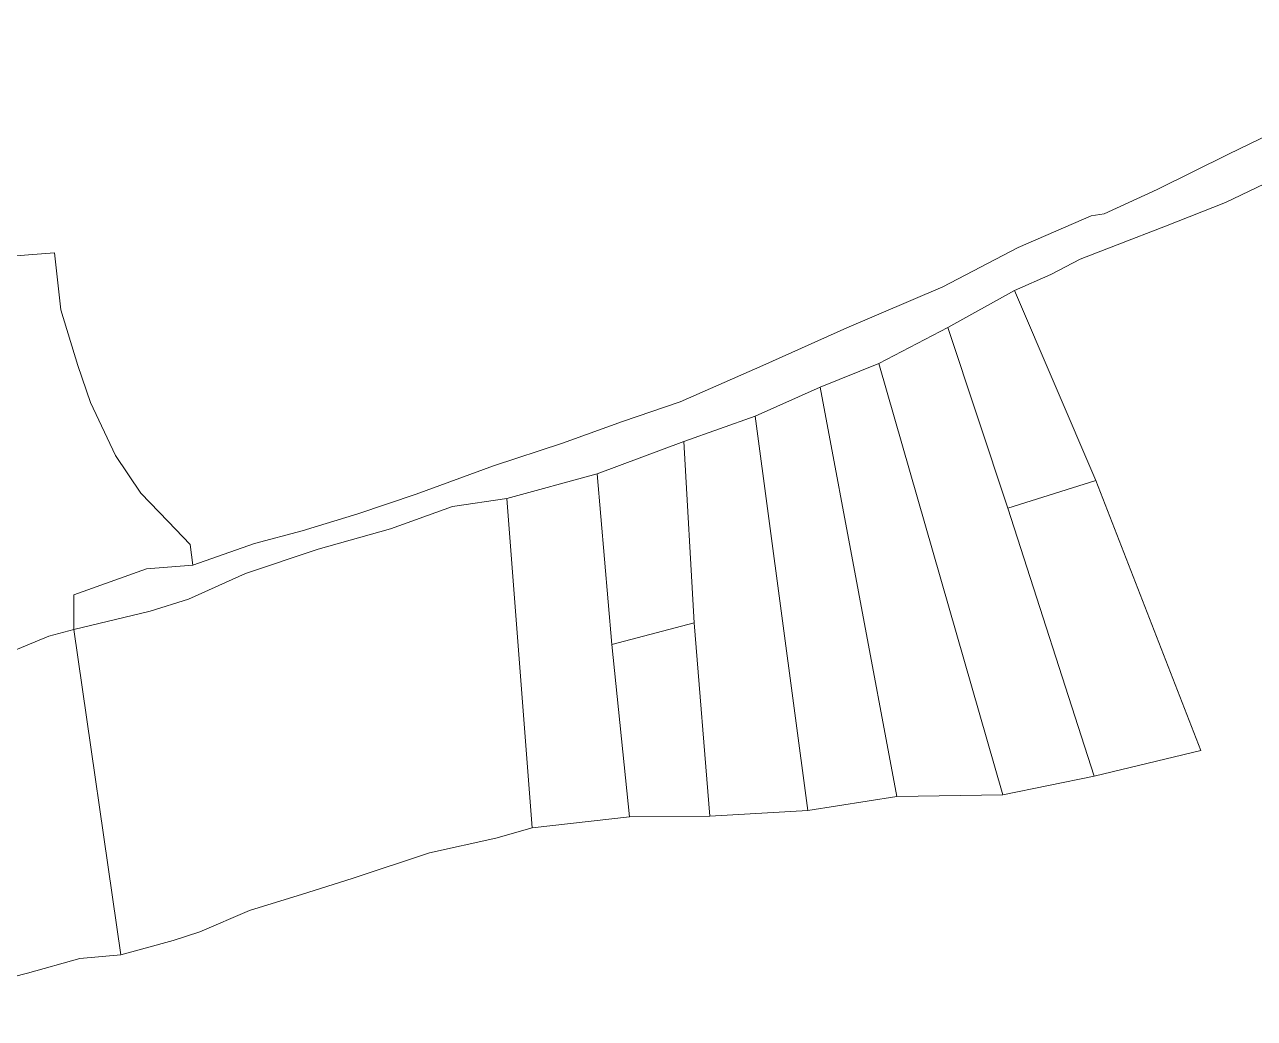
# Model space of a CAD drawing. Header units: millimetres. Extents: x 1569 to 1795, y 1299 to 1437.
# Drawn here: x 1604.41 to 1635.35, y 1354.74 to 1379.75 of the extents above; entities that cross this region are included whole.
import ezdxf

# ---------------------------------------------------------------- set-up
doc = ezdxf.new("R2010")
doc.units = ezdxf.units.MM
doc.layers.add('2', color=7, linetype='Continuous')

msp = doc.modelspace()

# ---------------------------------------------------------------- linework, layer by layer
at = {"layer": '2', "color": 1, "linetype": 'Continuous', "lineweight": 5}
for p, q in [((1629.318, 1373.057), (1627.638, 1372.13)), ((1629.318, 1373.057), (1631.366, 1368.279)), ((1625.908, 1371.219), (1627.638, 1372.13)), ((1629.15, 1367.582), (1627.638, 1372.13)), ((1625.908, 1371.219), (1624.426, 1370.626)), ((1629.026, 1360.372), (1625.908, 1371.219)), ((1624.426, 1370.626), (1622.795, 1369.9)), ((1626.356, 1360.323), (1624.426, 1370.626)), ((1622.795, 1369.9), (1620.997, 1369.255)), ((1624.122, 1359.977), (1622.795, 1369.9)), ((1620.997, 1369.255), (1618.815, 1368.442)), ((1621.257, 1364.7), (1620.997, 1369.255)), ((1618.815, 1368.442), (1616.55, 1367.828)), ((1619.191, 1364.155), (1618.815, 1368.442)), ((1631.366, 1368.279), (1629.15, 1367.582)), ((1631.366, 1368.279), (1634.009, 1361.484)), ((1617.183, 1359.537), (1616.55, 1367.828)), ((1631.326, 1360.835), (1629.15, 1367.582)), ((1606.838, 1356.341), (1605.655, 1364.529)), ((1621.257, 1364.7), (1619.191, 1364.155)), ((1621.653, 1359.829), (1621.257, 1364.7)), ((1619.634, 1359.818), (1619.191, 1364.155)), ((1634.009, 1361.484), (1631.326, 1360.835)), ((1631.326, 1360.835), (1629.026, 1360.372)), ((1626.356, 1360.323), (1624.122, 1359.977)), ((1629.026, 1360.372), (1626.356, 1360.323)), ((1619.634, 1359.818), (1617.183, 1359.537)), ((1621.653, 1359.829), (1619.634, 1359.818)), ((1624.122, 1359.977), (1621.653, 1359.829))]:
    msp.add_line(p, q, dxfattribs=at)
for points in [[(1668.054, 1378.232), (1665.244, 1379.318), (1663.071, 1379.806), (1660.834, 1380.078), (1658.712, 1380.416), (1655.039, 1380.763), (1652.484, 1381.032), (1650.58, 1381.255), (1649.161, 1381.397), (1647.208, 1381.486), (1645.108, 1380.99), (1642.642, 1380.442), (1640.528, 1379.479), (1638.318, 1377.815), (1637.189, 1376.89), (1636.01, 1375.932), (1634.629, 1375.274), (1633.114, 1374.681), (1631.898, 1374.207), (1630.966, 1373.851), (1630.234, 1373.463), (1629.318, 1373.057)], [(1641.419, 1381.103), (1639.126, 1379.521), (1638.461, 1379.034), (1637.548, 1378.311), (1636.036, 1377.134), (1634.705, 1376.492), (1632.908, 1375.598), (1631.576, 1374.989), (1631.243, 1374.937), (1629.412, 1374.143), (1627.515, 1373.147), (1625.102, 1372.116), (1622.988, 1371.169), (1620.907, 1370.256), (1619.458, 1369.764), (1617.943, 1369.221), (1616.211, 1368.644), (1614.263, 1367.932), (1612.797, 1367.44), (1611.398, 1367.015), (1610.198, 1366.691), (1608.649, 1366.148)], [(1597.893, 1373.448), (1605.165, 1374.006), (1605.324, 1372.572), (1605.749, 1371.172), (1606.072, 1370.239), (1606.697, 1368.908), (1607.337, 1367.96), (1608.025, 1367.246), (1608.58, 1366.665), (1608.649, 1366.148)], [(1616.55, 1367.828), (1615.182, 1367.62), (1613.617, 1367.061), (1611.801, 1366.55), (1609.969, 1365.939), (1608.538, 1365.296), (1607.572, 1364.991), (1605.655, 1364.529)], [(1608.649, 1366.148), (1607.482, 1366.058), (1605.65, 1365.397), (1605.655, 1364.529)], [(1605.655, 1364.529), (1605.022, 1364.359), (1603.257, 1363.631), (1601.858, 1363.256), (1600.508, 1362.965), (1599.258, 1362.707), (1598.425, 1362.402), (1597.876, 1362.216)], [(1617.183, 1359.537), (1616.266, 1359.282), (1614.6, 1358.905), (1612.651, 1358.26), (1611.402, 1357.869), (1610.069, 1357.461), (1608.821, 1356.92), (1608.154, 1356.699), (1606.838, 1356.341)], [(1606.838, 1356.341), (1605.804, 1356.252), (1604.488, 1355.877), (1603.138, 1355.536), (1601.788, 1355.345), (1600.736, 1355.406), (1599.418, 1355.281), (1598.434, 1355.192), (1597.45, 1355.087), (1596.666, 1355.066), (1595.65, 1354.743)]]:
    msp.add_lwpolyline(points, dxfattribs=at)

doc.saveas('drawing.dxf')
